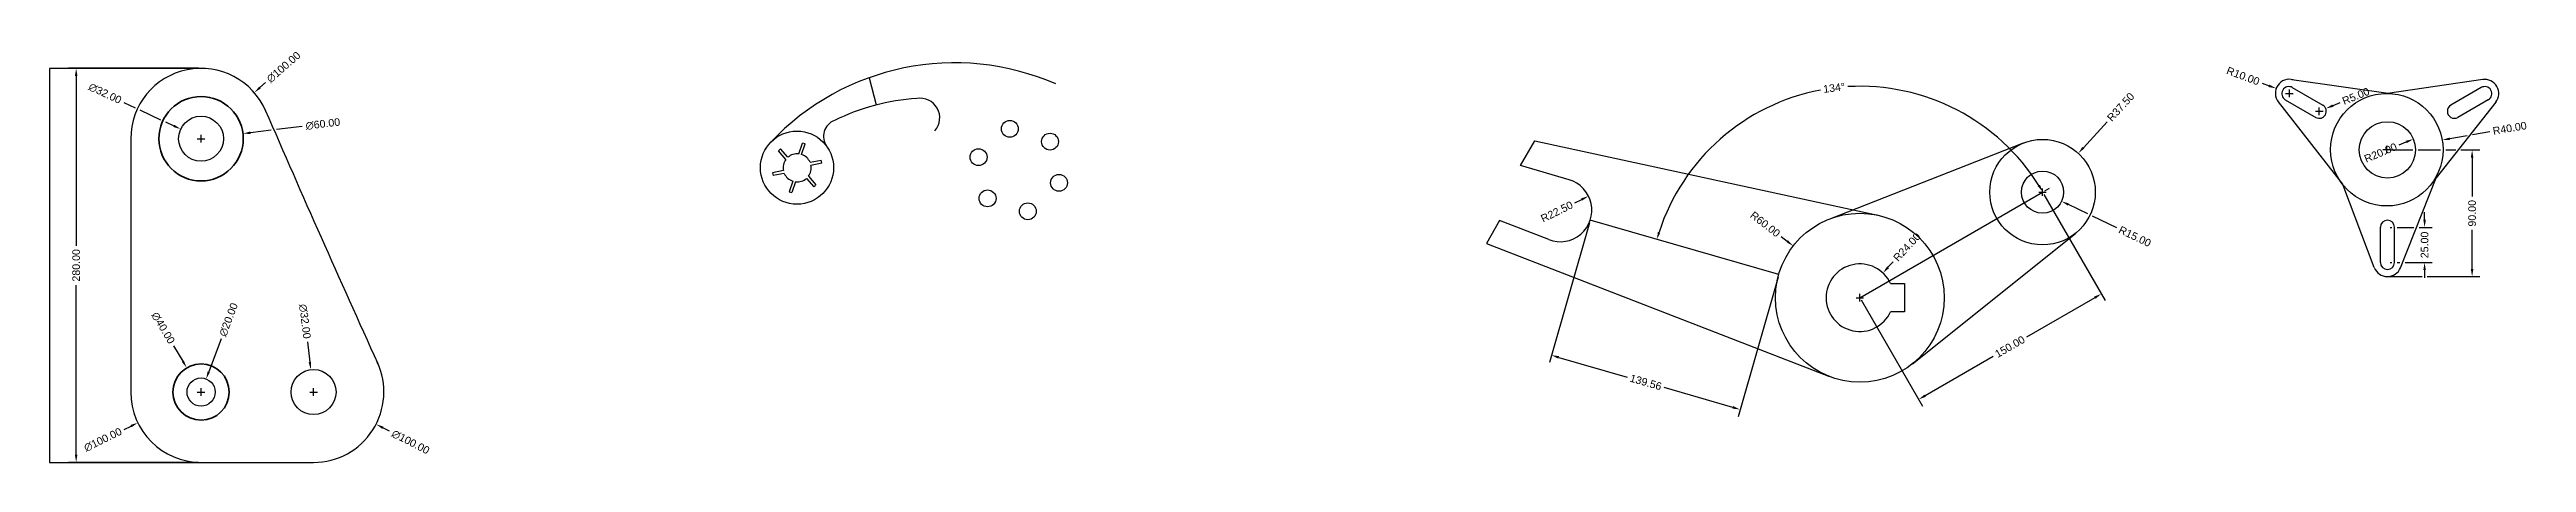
# Model space of a CAD drawing. Extents: x -141 to 4745, y -46 to 821.
# Drawn here: x -141 to 1621, y -46 to 247 of the extents above; entities that cross this region are included whole.
import ezdxf

# ---------------------------------------------------------------- set-up
doc = ezdxf.new("R2010")
doc.units = 0
doc.header["$LTSCALE"] = 10
doc.header["$MEASUREMENT"] = 0
doc.layers.add('2nd inner', color=1, linetype='Continuous', lineweight=35)
doc.layers.add('inner most circle', color=4, linetype='Continuous', lineweight=30)
doc.layers.add('dimension', color=3, linetype='Continuous')
doc.layers.add('outer circle', color=6, linetype='Continuous')
doc.styles.get("Standard").update_dxf_attribs({"font": 'arial.ttf'})
doc.dimstyles.get("Standard").update_dxf_attribs({"dimscale": 30, "dimtxt": 0.18, "dimasz": 0.18, "dimexe": 0.18, "dimexo": 0.0625, "dimgap": 0.09, "dimtad": 0, "dimzin": 0, "dimdsep": 46, "dimtxsty": 'Standard', "dimcen": 0.09, "dimclrt": 4, "dimadec": 0, "dimazin": 0, "dimtfac": 1, "dimtofl": 0, "dimtmove": 0, "dimatfit": 3, "dimfxl": 1, "dimtolj": 1, "dimtzin": 0, "dimarcsym": 0})

# ---------------------------------------------------------------- blocks, each defined once
blk = doc.blocks.new('*D1')
at = {"layer": 'Defpoints', "color": 0, "transparency": 16777216}
for p in [(-32.9, 234), (-121.7, -46), (-32.9, -46)]:
    blk.add_point(p, dxfattribs=at)
at = {"layer": 'dimension', "color": 0, "lineweight": -2, "transparency": 16777216}
for p, q in [((-34.8, 234), (-127.1, 234)), ((-121.7, 228.6), (-121.7, 107.9)), ((-121.7, -40.6), (-121.7, 80)), ((-34.8, -46), (-127.1, -46))]:
    blk.add_line(p, q, dxfattribs=at)
at = {"layer": 'dimension', "color": 0, "transparency": 16777216}
for points in [[(-122.6, 228.6), (-120.8, 228.6), (-121.7, 234)], [(-122.6, -40.6), (-120.8, -40.6), (-121.7, -46)]]:
    blk.add_solid(points, dxfattribs=at)
at = {"layer": 'dimension', "color": 4, "transparency": 16777216, "insert": (-121.7, 94), "char_height": 5.4, "attachment_point": 5, "rotation": 90}
blk.add_mtext('\\A1;280.00', dxfattribs=at)
blk = doc.blocks.new('*D2')
at = {"layer": 'Defpoints', "color": 0, "transparency": 16777216}
for p in [(4.9, 216.7), (-70.7, 151.2)]:
    blk.add_point(p, dxfattribs=at)
at = {"layer": 'dimension', "color": 0, "lineweight": -2, "transparency": 16777216}
for p, q in [((13, 223.8), (9, 220.3)), ((-35.6, 184), (-30.2, 184)), ((-32.9, 181.3), (-32.9, 186.7))]:
    blk.add_line(p, q, dxfattribs=at)
at = {"layer": 'dimension', "color": 0, "transparency": 16777216}
blk.add_solid([(8.4, 220.9), (9.5, 219.6), (4.9, 216.7)], dxfattribs=at)
at = {"layer": 'dimension', "color": 4, "transparency": 16777216, "insert": (25.8, 234.8), "char_height": 5.4, "attachment_point": 5, "rotation": 40.9356}
blk.add_mtext('\\A1;∅100.00', dxfattribs=at)
blk = doc.blocks.new('*D3')
at = {"layer": 'Defpoints', "color": 0, "transparency": 16777216}
for p in [(-62.7, 180.4), (-3.1, 187.6)]:
    blk.add_point(p, dxfattribs=at)
at = {"layer": 'dimension', "color": 0, "lineweight": -2, "transparency": 16777216}
for p, q in [((-35.6, 184), (-30.2, 184)), ((-32.9, 181.3), (-32.9, 186.7)), ((17, 190), (2.2, 188.2)), ((39.1, 192.7), (20.8, 190.5))]:
    blk.add_line(p, q, dxfattribs=at)
at = {"layer": 'dimension', "color": 0, "transparency": 16777216}
blk.add_solid([(2.1, 189.1), (2.4, 187.3), (-3.1, 187.6)], dxfattribs=at)
at = {"layer": 'dimension', "color": 4, "transparency": 16777216, "insert": (53.7, 194.4), "char_height": 5.4, "attachment_point": 5, "rotation": 6.8954}
blk.add_mtext('\\A1;∅60.00', dxfattribs=at)
blk = doc.blocks.new('*D4')
at = {"layer": 'Defpoints', "color": 0, "transparency": 16777216}
for p in [(-47.4, 190.8), (-18.4, 177.2)]:
    blk.add_point(p, dxfattribs=at)
at = {"layer": 'dimension', "color": 0, "lineweight": -2, "transparency": 16777216}
for p, q in [((-87.9, 209.8), (-79.8, 206)), ((-76.4, 204.4), (-61.7, 197.5)), ((-58.3, 195.9), (-52.3, 193.1)), ((-35.6, 184), (-30.2, 184)), ((-32.9, 181.3), (-32.9, 186.7))]:
    blk.add_line(p, q, dxfattribs=at)
at = {"layer": 'dimension', "color": 0, "transparency": 16777216}
blk.add_solid([(-51.9, 193.9), (-52.6, 192.3), (-47.4, 190.8)], dxfattribs=at)
at = {"layer": 'dimension', "color": 4, "transparency": 16777216, "insert": (-101.2, 216.1), "char_height": 5.4, "attachment_point": 5, "rotation": 334.8295}
blk.add_mtext('\\A1;∅32.00', dxfattribs=at)
blk = doc.blocks.new('*D5')
at = {"layer": 'Defpoints', "color": 0, "transparency": 16777216}
for p in [(-29.3, 13.3), (-36.5, -5.4)]:
    blk.add_point(p, dxfattribs=at)
at = {"layer": 'dimension', "color": 0, "lineweight": -2, "transparency": 16777216}
for p, q in [((-18.5, 41.7), (-27.4, 18.4)), ((-35.6, 4), (-30.2, 4)), ((-32.9, 1.3), (-32.9, 6.7))]:
    blk.add_line(p, q, dxfattribs=at)
at = {"layer": 'dimension', "color": 0, "transparency": 16777216}
blk.add_solid([(-28.2, 18.7), (-26.6, 18), (-29.3, 13.3)], dxfattribs=at)
at = {"layer": 'dimension', "color": 4, "transparency": 16777216, "insert": (-13.3, 55.4), "char_height": 5.4, "attachment_point": 5, "rotation": 69.1211}
blk.add_mtext('\\A1;∅20.00', dxfattribs=at)
blk = doc.blocks.new('*D6')
at = {"layer": 'Defpoints', "color": 0, "transparency": 16777216}
for p in [(-43.1, 21.2), (-22.7, -13.2)]:
    blk.add_point(p, dxfattribs=at)
at = {"layer": 'dimension', "color": 0, "lineweight": -2, "transparency": 16777216}
for p, q in [((-52.4, 36.9), (-45.8, 25.8)), ((-35.6, 4), (-30.2, 4)), ((-32.9, 1.3), (-32.9, 6.7))]:
    blk.add_line(p, q, dxfattribs=at)
at = {"layer": 'dimension', "color": 0, "transparency": 16777216}
blk.add_solid([(-45.1, 26.3), (-46.6, 25.4), (-43.1, 21.2)], dxfattribs=at)
at = {"layer": 'dimension', "color": 4, "transparency": 16777216, "insert": (-59.9, 49.5), "char_height": 5.4, "attachment_point": 5, "rotation": 300.6148}
blk.add_mtext('\\A1;∅40.00', dxfattribs=at)
blk = doc.blocks.new('*D7')
at = {"layer": 'Defpoints', "color": 0, "transparency": 16777216}
for p in [(12.1, 25.8), (-77.9, -17.9)]:
    blk.add_point(p, dxfattribs=at)
at = {"layer": 'dimension', "color": 0, "lineweight": -2, "transparency": 16777216}
for p, q in [((-35.6, 4), (-30.2, 4)), ((-32.9, 1.3), (-32.9, 6.7)), ((-87.6, -22.6), (-82.7, -20.2))]:
    blk.add_line(p, q, dxfattribs=at)
at = {"layer": 'dimension', "color": 0, "transparency": 16777216}
blk.add_solid([(-83.1, -19.4), (-82.3, -21), (-77.9, -17.9)], dxfattribs=at)
at = {"layer": 'dimension', "color": 4, "transparency": 16777216, "insert": (-102.7, -29.9), "char_height": 5.4, "attachment_point": 5, "rotation": 25.8935}
blk.add_mtext('\\A1;∅100.00', dxfattribs=at)
blk = doc.blocks.new('*D8')
at = {"layer": 'Defpoints', "color": 0, "transparency": 16777216}
for p in [(45.1, 19.9), (49.1, -11.9)]:
    blk.add_point(p, dxfattribs=at)
at = {"layer": 'dimension', "color": 0, "lineweight": -2, "transparency": 16777216}
for p, q in [((42.7, 39.6), (44.5, 25.2)), ((44.4, 4), (49.8, 4)), ((47.1, 1.3), (47.1, 6.7))]:
    blk.add_line(p, q, dxfattribs=at)
at = {"layer": 'dimension', "color": 0, "transparency": 16777216}
blk.add_solid([(45.4, 25.3), (43.6, 25.1), (45.1, 19.9)], dxfattribs=at)
at = {"layer": 'dimension', "color": 4, "transparency": 16777216, "insert": (40.9, 54.2), "char_height": 5.4, "attachment_point": 5, "rotation": 277.0331}
blk.add_mtext('\\A1;∅32.00', dxfattribs=at)
blk = doc.blocks.new('*D9')
at = {"layer": 'Defpoints', "color": 0, "transparency": 16777216}
for p in [(2.6, 26.9), (91.6, -18.9)]:
    blk.add_point(p, dxfattribs=at)
at = {"layer": 'dimension', "color": 0, "lineweight": -2, "transparency": 16777216}
for p, q in [((44.4, 4), (49.8, 4)), ((47.1, 1.3), (47.1, 6.7)), ((101.2, -23.9), (96.4, -21.4))]:
    blk.add_line(p, q, dxfattribs=at)
at = {"layer": 'dimension', "color": 0, "transparency": 16777216}
blk.add_solid([(96.8, -20.6), (96, -22.2), (91.6, -18.9)], dxfattribs=at)
at = {"layer": 'dimension', "color": 4, "transparency": 16777216, "insert": (116.1, -31.6), "char_height": 5.4, "attachment_point": 5, "rotation": 332.7629}
blk.add_mtext('\\A1;∅100.00', dxfattribs=at)
blk = doc.blocks.new('*U10')
blk.add_circle((0, 0), 6)
blk = doc.blocks.new('*U11')
at = {"color": 0, "linetype": 'ByBlock', "lineweight": -2, "transparency": 16777216}
blk.add_blockref('*U10', (591.4, 149.9), dxfattribs=at)
for p, rotation in [((620, 140.8), 299.9999999999999), ((569.2, 129.8), 59.99999999999999), ((575.6, 100.5), 120), ((626.4, 111.5), 240), ((604.2, 91.3), 180)]:
    blk.add_blockref('*U10', p, dxfattribs=dict(at, rotation=rotation))
blk = doc.blocks.new('*D12')
at = {"color": 0, "lineweight": -2, "transparency": 16777216}
for p, q in [((1322.5, 195.9), (1305.7, 177.6)), ((1273.9, 146), (1279.3, 146)), ((1276.6, 143.3), (1276.6, 148.7))]:
    blk.add_line(p, q, dxfattribs=at)
at = {"color": 0, "transparency": 16777216}
blk.add_solid([(1305, 178.2), (1306.3, 177), (1302, 173.6)], dxfattribs=at)
at = {"layer": 'Defpoints', "color": 0, "transparency": 16777216}
for p in [(1302, 173.6), (1276.6, 146)]:
    blk.add_point(p, dxfattribs=at)
at = {"color": 4, "transparency": 16777216, "insert": (1332.2, 206.5), "char_height": 5.4, "attachment_point": 5, "rotation": 47.3885}
blk.add_mtext('\\A1;R37.50', dxfattribs=at)
blk = doc.blocks.new('*D13')
at = {"color": 0, "lineweight": -2, "transparency": 16777216}
for p, q in [((1273.9, 146), (1279.3, 146)), ((1276.6, 143.3), (1276.6, 148.7)), ((1308.8, 130.6), (1295, 137.2)), ((1329.4, 120.7), (1312.1, 129))]:
    blk.add_line(p, q, dxfattribs=at)
at = {"color": 0, "transparency": 16777216}
blk.add_solid([(1295.4, 138), (1294.6, 136.4), (1290.2, 139.5)], dxfattribs=at)
at = {"layer": 'Defpoints', "color": 0, "transparency": 16777216}
for p in [(1276.6, 146), (1290.2, 139.5)]:
    blk.add_point(p, dxfattribs=at)
at = {"color": 4, "transparency": 16777216, "insert": (1342.3, 114.5), "char_height": 5.4, "attachment_point": 5, "rotation": 334.3961}
blk.add_mtext('\\A1;R15.00', dxfattribs=at)
blk = doc.blocks.new('*D14')
at = {"color": 0, "lineweight": -2, "transparency": 16777216}
for p, q in [((1090.8, 114.4), (1095.1, 111.1)), ((1144, 71), (1149.4, 71)), ((1146.7, 68.3), (1146.7, 73.7))]:
    blk.add_line(p, q, dxfattribs=at)
at = {"color": 0, "transparency": 16777216}
blk.add_solid([(1095.6, 111.8), (1094.5, 110.4), (1099.3, 107.8)], dxfattribs=at)
at = {"layer": 'Defpoints', "color": 0, "transparency": 16777216}
for p in [(1099.3, 107.8), (1146.7, 71)]:
    blk.add_point(p, dxfattribs=at)
at = {"color": 4, "transparency": 16777216, "insert": (1079.4, 123.2), "char_height": 5.4, "attachment_point": 5, "rotation": 322.1756}
blk.add_mtext('\\A1;R60.00', dxfattribs=at)
blk = doc.blocks.new('*D15')
at = {"color": 0, "lineweight": -2, "transparency": 16777216}
for p, q in [((1170.4, 96.5), (1166.7, 92.6)), ((1144, 71), (1149.4, 71)), ((1146.7, 68.3), (1146.7, 73.7))]:
    blk.add_line(p, q, dxfattribs=at)
at = {"color": 0, "transparency": 16777216}
blk.add_solid([(1166.1, 93.2), (1167.4, 91.9), (1163.1, 88.6)], dxfattribs=at)
at = {"layer": 'Defpoints', "color": 0, "transparency": 16777216}
for p in [(1163.1, 88.6), (1146.7, 71)]:
    blk.add_point(p, dxfattribs=at)
at = {"color": 4, "transparency": 16777216, "insert": (1180.2, 107), "char_height": 5.4, "attachment_point": 5, "rotation": 47.1149}
blk.add_mtext('\\A1;R24.00', dxfattribs=at)
blk = doc.blocks.new('*D16')
at = {"color": 0, "lineweight": -2, "transparency": 16777216}
blk.add_line((944.1, 138.4), (948.9, 140.8), dxfattribs=at)
at = {"color": 0, "transparency": 16777216}
blk.add_solid([(948.5, 141.6), (949.3, 140), (953.8, 143.2)], dxfattribs=at)
at = {"layer": 'Defpoints', "color": 0, "transparency": 16777216}
for p in [(953.8, 143.2), (933.6, 133.2)]:
    blk.add_point(p, dxfattribs=at)
at = {"color": 4, "transparency": 16777216, "insert": (931.2, 132.1), "char_height": 5.4, "attachment_point": 5, "rotation": 26.2648}
blk.add_mtext('\\A1;R22.50', dxfattribs=at)
blk = doc.blocks.new('*D17')
at = {"color": 0, "lineweight": -2, "transparency": 16777216}
blk.add_line((1278.2, 146.9), (1281.5, 148.8), dxfattribs=at)
for start, end in [(100.7571, 161.9397), (32.0603, 93.2429)]:
    blk.add_arc((1146.7, 71), 150.2, start, end, dxfattribs=at)
at = {"color": 0, "transparency": 16777216}
for points in [[(1274.8, 151.2), (1273.2, 150.3), (1276.8, 146.1)], [(1004.8, 117.3), (1003.1, 117.8), (1002.4, 112.4)]]:
    blk.add_solid(points, dxfattribs=at)
at = {"layer": 'Defpoints', "color": 0, "transparency": 16777216}
for p in [(1186.4, 215.8), (1276.6, 146), (954.9, 126), (1089, 87.5), (1146.7, 71)]:
    blk.add_point(p, dxfattribs=at)
at = {"color": 4, "transparency": 16777216, "insert": (1128.4, 220.1), "char_height": 5.4, "attachment_point": 5, "rotation": 7}
blk.add_mtext('\\A1;134°', dxfattribs=at)
blk = doc.blocks.new('*D18')
at = {"color": 0, "lineweight": -2, "transparency": 16777216}
for p, q in [((1277.6, 144.4), (1321.1, 69)), ((1313.7, 71), (1265.2, 43)), ((1147.7, 69.4), (1191.2, -6)), ((1193.2, 1.4), (1241.6, 29.4))]:
    blk.add_line(p, q, dxfattribs=at)
at = {"color": 0, "transparency": 16777216}
for points in [[(1313.3, 71.8), (1314.2, 70.2), (1318.4, 73.7)], [(1192.7, 2.2), (1193.6, 0.6), (1188.5, -1.3)]]:
    blk.add_solid(points, dxfattribs=at)
at = {"layer": 'Defpoints', "color": 0, "transparency": 16777216}
for p in [(1276.6, 146), (1146.7, 71), (1318.4, 73.7)]:
    blk.add_point(p, dxfattribs=at)
at = {"color": 4, "transparency": 16777216, "insert": (1253.4, 36.2), "char_height": 5.4, "attachment_point": 5, "rotation": 30}
blk.add_mtext('\\A1;150.00', dxfattribs=at)
blk = doc.blocks.new('*D19')
at = {"color": 0, "lineweight": -2, "transparency": 16777216}
for p, q in [((954.4, 124.2), (925.9, 24.9)), ((1088.5, 85.7), (1060.1, -13.6)), ((932.6, 28.6), (981.3, 14.6)), ((1056.3, -6.9), (1007.6, 7.1))]:
    blk.add_line(p, q, dxfattribs=at)
at = {"color": 0, "transparency": 16777216}
for points in [[(932.8, 29.5), (932.3, 27.7), (927.4, 30.1)], [(1056.6, -6), (1056.1, -7.8), (1061.5, -8.4)]]:
    blk.add_solid(points, dxfattribs=at)
at = {"layer": 'Defpoints', "color": 0, "transparency": 16777216}
for p in [(954.9, 126), (1089, 87.5), (1061.5, -8.4)]:
    blk.add_point(p, dxfattribs=at)
at = {"color": 4, "transparency": 16777216, "insert": (994.5, 10.9), "char_height": 5.4, "attachment_point": 5, "rotation": 344}
blk.add_mtext('\\A1;139.56', dxfattribs=at)
blk = doc.blocks.new('*D20')
at = {"layer": 'Defpoints', "color": 0, "transparency": 16777216}
for p in [(1521.8, 176), (1521.8, 86), (1582.1, 86)]:
    blk.add_point(p, dxfattribs=at)
at = {"layer": 'dimension', "color": 0, "lineweight": -2, "transparency": 16777216}
for p, q in [((1523.7, 176), (1539.9, 176)), ((1543.7, 176), (1559.6, 176)), ((1563.3, 176), (1570.4, 176)), ((1574.1, 176), (1587.5, 176)), ((1582.1, 170.6), (1582.1, 142.8)), ((1582.1, 91.4), (1582.1, 119.2)), ((1523.6, 86), (1546.5, 86)), ((1550.2, 86), (1587.5, 86))]:
    blk.add_line(p, q, dxfattribs=at)
at = {"layer": 'dimension', "color": 0, "transparency": 16777216}
for points in [[(1581.2, 170.6), (1583, 170.6), (1582.1, 176)], [(1581.2, 91.4), (1583, 91.4), (1582.1, 86)]]:
    blk.add_solid(points, dxfattribs=at)
at = {"layer": 'dimension', "color": 4, "transparency": 16777216, "insert": (1582.1, 131), "char_height": 5.4, "attachment_point": 5, "rotation": 90}
blk.add_mtext('\\A1;90.00', dxfattribs=at)
blk = doc.blocks.new('*D21')
at = {"layer": 'Defpoints', "color": 0, "transparency": 16777216}
for p in [(1442.8, 219.7), (1452.2, 216.2)]:
    blk.add_point(p, dxfattribs=at)
at = {"layer": 'dimension', "color": 0, "lineweight": -2, "transparency": 16777216}
for p, q in [((1432.7, 223.5), (1437.7, 221.6)), ((1449.5, 216.2), (1454.9, 216.2)), ((1452.2, 213.5), (1452.2, 218.9))]:
    blk.add_line(p, q, dxfattribs=at)
at = {"layer": 'dimension', "color": 0, "transparency": 16777216}
blk.add_solid([(1438, 222.4), (1437.4, 220.7), (1442.8, 219.7)], dxfattribs=at)
at = {"layer": 'dimension', "color": 4, "transparency": 16777216, "insert": (1419.2, 228.5), "char_height": 5.4, "attachment_point": 5, "rotation": 339.6397}
blk.add_mtext('\\A1;R10.00', dxfattribs=at)
blk = doc.blocks.new('*D22')
at = {"layer": 'Defpoints', "color": 0, "transparency": 16777216}
for p in [(1473.4, 203.5), (1478, 205.4)]:
    blk.add_point(p, dxfattribs=at)
at = {"layer": 'dimension', "color": 0, "lineweight": -2, "transparency": 16777216}
for p, q in [((1470.7, 203.5), (1476.1, 203.5)), ((1473.4, 200.8), (1473.4, 206.2)), ((1488, 209.5), (1483, 207.4))]:
    blk.add_line(p, q, dxfattribs=at)
at = {"layer": 'dimension', "color": 0, "transparency": 16777216}
blk.add_solid([(1482.7, 208.3), (1483.4, 206.6), (1478, 205.4)], dxfattribs=at)
at = {"layer": 'dimension', "color": 4, "transparency": 16777216, "insert": (1499.4, 214.2), "char_height": 5.4, "attachment_point": 5, "rotation": 22.3232}
blk.add_mtext('\\A1;R5.00', dxfattribs=at)
blk = doc.blocks.new('*D23')
at = {"layer": 'Defpoints', "color": 0, "transparency": 16777216}
for p in [(1540.3, 183.7), (1521.8, 176)]:
    blk.add_point(p, dxfattribs=at)
at = {"layer": 'dimension', "color": 0, "lineweight": -2, "transparency": 16777216}
blk.add_line((1530.3, 179.6), (1535.3, 181.7), dxfattribs=at)
at = {"layer": 'dimension', "color": 0, "transparency": 16777216}
blk.add_solid([(1534.9, 182.5), (1535.6, 180.8), (1540.3, 183.7)], dxfattribs=at)
at = {"layer": 'dimension', "color": 4, "transparency": 16777216, "insert": (1517, 174), "char_height": 5.4, "attachment_point": 5, "rotation": 22.7119}
blk.add_mtext('\\A1;R20.00', dxfattribs=at)
blk = doc.blocks.new('*D24')
at = {"layer": 'Defpoints', "color": 0, "transparency": 16777216}
for p in [(1521.4, 176.2), (1560.8, 183)]:
    blk.add_point(p, dxfattribs=at)
at = {"layer": 'dimension', "color": 0, "lineweight": -2, "transparency": 16777216}
for p, q in [((1518.7, 176.2), (1524.1, 176.2)), ((1521.4, 173.5), (1521.4, 178.9)), ((1578.6, 186.1), (1566.2, 184)), ((1594.6, 188.9), (1582.3, 186.8))]:
    blk.add_line(p, q, dxfattribs=at)
at = {"layer": 'dimension', "color": 0, "transparency": 16777216}
blk.add_solid([(1566, 184.8), (1566.3, 183.1), (1560.8, 183)], dxfattribs=at)
at = {"layer": 'dimension', "color": 4, "transparency": 16777216, "insert": (1608.8, 191.4), "char_height": 5.4, "attachment_point": 5, "rotation": 9.8743}
blk.add_mtext('\\A1;R40.00', dxfattribs=at)
blk = doc.blocks.new('*D25')
at = {"layer": 'Defpoints', "color": 0, "transparency": 16777216}
for p in [(1521.9, 121), (1521.9, 96), (1548.3, 96)]:
    blk.add_point(p, dxfattribs=at)
at = {"layer": 'dimension', "color": 0, "lineweight": -2, "transparency": 16777216}
for p, q in [((1548.3, 126.4), (1548.3, 131.8)), ((1523.7, 121), (1525, 121)), ((1528.7, 121), (1540.7, 121)), ((1544.4, 121), (1553.7, 121)), ((1523.7, 96), (1525, 96)), ((1528.7, 96), (1530.7, 96)), ((1534.5, 96), (1553.7, 96)), ((1548.3, 90.6), (1548.3, 85.2))]:
    blk.add_line(p, q, dxfattribs=at)
at = {"layer": 'dimension', "color": 0, "transparency": 16777216}
for points in [[(1547.4, 126.4), (1549.2, 126.4), (1548.3, 121)], [(1547.4, 90.6), (1549.2, 90.6), (1548.3, 96)]]:
    blk.add_solid(points, dxfattribs=at)
at = {"layer": 'dimension', "color": 4, "transparency": 16777216, "insert": (1548.3, 108.5), "char_height": 5.4, "attachment_point": 5, "rotation": 90}
blk.add_mtext('\\A1;25.00', dxfattribs=at)

msp = doc.modelspace()

# ---------------------------------------------------------------- linework, layer by layer
for p, q in [((442.108, 227.258), (447.284, 207.94)), ((384.378, 170.759), (379.069, 176.743)), ((392.213, 173.207), (394.769, 180.883)), ((394.174, 172.767), (396.702, 180.357)), ((905.41, 164.904), (915.593, 182.541)), ((915.593, 182.541), (1159.44, 129.646)), ((1124.854, 126.883), (1262.958, 180.931)), ((381.218, 161.272), (373.381, 159.666)), ((381.818, 159.353), (373.892, 157.729)), ((383.016, 169.281), (377.647, 175.333)), ((400.212, 167.206), (408.138, 168.83)), ((400.811, 165.287), (408.648, 166.893)), ((939.886, 154.838), (905.41, 164.904)), ((387.855, 153.792), (385.328, 146.201)), ((389.817, 153.351), (387.26, 145.675)), ((397.652, 155.799), (402.961, 149.815)), ((399.014, 157.278), (404.383, 151.226)), ((1146.721, 71.01), (1276.624, 146.01)), ((890.484, 125.806), (881.084, 109.525)), ((925.452, 112.259), (890.484, 125.806)), ((1089.045, 87.548), (954.889, 126.017)), ((881.084, 109.525), (1125.056, 15.058)), ((1184.175, 24.136), (1300.034, 116.714)), ((1168.538, 81.01), (1178.538, 81.01)), ((1178.538, 81.01), (1178.538, 61.01)), ((1178.538, 61.01), (1168.538, 61.01))]:
    msp.add_line(p, q)
for centre, radius in [((390.875, 163.421), 26), ((1276.624, 146.01), 37.5), ((1276.624, 146.01), 15), ((1146.721, 71.01), 60)]:
    msp.add_circle(centre, radius)
for centre, radius, start, end in [((503.02, 57.878), 180, 66.42474, 136.737017), ((486.727, 56.219), 156.764, 93.866337, 116.194805), ((478.399, 198.807), 14, 318.873232, 99.219327), ((421.707, 185.634), 12, 110.383562, 215.770885), ((391.015, 163.279), 18, 131.581321, 137.960691), ((391.015, 163.279), 18, 71.581321, 77.960691), ((391.015, 163.279), 18, 191.581321, 197.960691), ((391.015, 163.279), 10, 143.11828, 191.581321), ((391.015, 163.279), 10, 143.11828, 191.581321), ((391.015, 163.279), 10, 143.11828, 191.581321), ((391.015, 163.279), 10, 143.11828, 191.581321), ((391.015, 163.279), 10, 143.11828, 191.581321), ((391.015, 163.279), 10, 203.11828, 251.581321), ((391.015, 163.279), 10, 203.11828, 251.581321), ((391.015, 163.279), 10, 203.11828, 251.581321), ((391.015, 163.279), 10, 203.11828, 251.581321), ((391.015, 163.279), 10, 203.11828, 251.581321), ((391.015, 163.279), 10, 83.11828, 131.581321), ((391.015, 163.279), 10, 83.11828, 131.581321), ((391.015, 163.279), 10, 83.11828, 131.581321), ((391.015, 163.279), 10, 83.11828, 131.581321), ((391.015, 163.279), 10, 83.11828, 131.581321), ((391.015, 163.279), 10, 23.11828, 71.581321), ((391.015, 163.279), 10, 23.11828, 71.581321), ((391.015, 163.279), 10, 23.11828, 71.581321), ((391.015, 163.279), 10, 23.11828, 71.581321), ((391.015, 163.279), 10, 23.11828, 71.581321), ((391.015, 163.279), 10, 323.11828, 11.581321), ((391.015, 163.279), 10, 323.11828, 11.581321), ((391.015, 163.279), 10, 323.11828, 11.581321), ((391.015, 163.279), 10, 323.11828, 11.581321), ((391.015, 163.279), 10, 323.11828, 11.581321), ((391.015, 163.279), 18, 11.581321, 17.960691), ((391.015, 163.279), 18, 251.581321, 257.960691), ((391.015, 163.279), 10, 263.11828, 311.581321), ((391.015, 163.279), 10, 263.11828, 311.581321), ((391.015, 163.279), 10, 263.11828, 311.581321), ((391.015, 163.279), 10, 263.11828, 311.581321), ((391.015, 163.279), 10, 263.11828, 311.581321), ((391.015, 163.279), 18, 311.581321, 317.960691), ((933.58, 133.24), 22.5, 248.823382, 73.724862), ((1146.721, 71.01), 24, 24.624318, 335.375682)]:
    msp.add_arc(centre, radius, start, end)
at = {"layer": '2nd inner'}
for centre, radius in [((-32.894, 183.971), 30), ((-32.894, 3.971), 20)]:
    msp.add_circle(centre, radius, dxfattribs=at)
at = {"layer": 'inner most circle'}
for p, q in [((1449.242, 211.655), (1470.892, 199.155)), ((1453.951, 225.964), (1527.39, 215.633)), ((1454.242, 220.315), (1475.892, 207.815)), ((1589.629, 225.956), (1521.818, 216.023)), ((1588.622, 220.315), (1566.972, 207.815)), ((1593.622, 211.655), (1571.972, 199.155)), ((1444.286, 210.066), (1489.888, 151.581)), ((1598.929, 209.868), (1556.481, 156.062)), ((1512.506, 92.494), (1490.274, 151.428)), ((1531.155, 92.33), (1556.481, 156.062)), ((1516.862, 96.023), (1516.862, 121.023)), ((1526.862, 96.023), (1526.862, 121.023))]:
    msp.add_line(p, q, dxfattribs=at)
for centre, radius in [((1521.432, 176.177), 40), ((-32.894, 183.971), 16), ((1521.818, 176.023), 20), ((47.106, 3.971), 16), ((-32.894, 3.971), 10)]:
    msp.add_circle(centre, radius, dxfattribs=at)
for centre, radius, start, end in [((1452.172, 216.215), 10, 73.959006, 217.944132), ((1451.742, 215.985), 5, 60, 240), ((1591.122, 215.985), 5, 300, 120), ((1591.078, 216.062), 10, 321.729966, 98.333208), ((1473.392, 203.485), 5, 240, 60), ((1569.472, 203.485), 5, 120, 300), ((1521.862, 121.023), 5, 0, 180), ((1521.862, 96.023), 10, 200.668389, 338.327888), ((1521.862, 96.023), 5, 180, 0)]:
    msp.add_arc(centre, radius, start, end, dxfattribs=at)
at = {"layer": 'outer circle'}
for p, q in [((-32.894, 233.971), (-140.649, 233.971)), ((-140.649, 233.971), (-140.649, -46.029)), ((-140.649, -46.029), (47.106, -46.029))]:
    msp.add_line(p, q, dxfattribs=at)
msp.add_lwpolyline([(-82.894, 183.971), (-82.894, 3.971)], dxfattribs=at)
for centre, radius, start, end in [((-32.894, 183.971), 50, 22.947633, 180), ((10166.446, 4609.233), 11067.982, 203.4526356, 204.4723423), ((47.106, 3.971), 50, 270, 24.97761), ((-32.894, 3.971), 50, 180, 270)]:
    msp.add_arc(centre, radius, start, end, dxfattribs=at)

# ---------------------------------------------------------------- block references
msp.add_blockref('*U11', (-49.189, 41.086))

# ---------------------------------------------------------------- dimensions: what is measured, and where the dimension line sits
dim = msp.add_angular_dim_2l(base=(1186.432, 215.84), line1=((1089.045, 87.548), (954.889, 126.017)), line2=((1146.721, 71.01), (1276.624, 146.01)), dimstyle='Standard')
dim.commit()
dim.dimension.update_dxf_attribs({"geometry": '*D17', "text_midpoint": (1128.419, 220.066)})
for center, mpoint, picture, middle in [((1276.624, 146.01), (1302.013, 173.608), '*D12', (1332.234, 206.46)), ((933.58, 133.24), (953.757, 143.197), '*D16', (931.171, 132.051)), ((1276.624, 146.01), (1290.151, 139.528), '*D13', (1342.35, 114.514))]:
    dim = msp.add_radius_dim(center=center, mpoint=mpoint, dimstyle='Standard')
    dim.commit()
    dim.dimension.update_dxf_attribs({"geometry": picture, "text_midpoint": middle, "dimtype": 164})
for p1, p2, distance, picture, middle in [((1146.721, 71.01), (1276.624, 146.01), -83.515, '*D18', (1253.43, 36.184)), ((954.889, 126.017), (1089.045, 87.548), -99.787, '*D19', (994.462, 10.861))]:
    dim = msp.add_aligned_dim(p1=p1, p2=p2, distance=distance, dimstyle='Standard')
    dim.commit()
    dim.dimension.update_dxf_attribs({"geometry": picture, "text_midpoint": middle})
for mpoint, picture, middle in [((1099.327, 107.804), '*D14', (1079.433, 123.249)), ((1163.053, 88.595), '*D15', (1180.193, 107.049))]:
    dim = msp.add_radius_dim(center=(1146.721, 71.01), mpoint=mpoint, dimstyle='Standard')
    dim.commit()
    dim.dimension.update_dxf_attribs({"geometry": picture, "text_midpoint": middle})
at = {"layer": 'dimension'}
for p1, p2, picture, middle in [((-70.667, 151.211), (4.878, 216.732), '*D2', (25.757, 234.84)), ((12.086, 25.806), (-77.875, -17.864), '*D7', (-102.737, -29.933)), ((2.65, 26.855), (91.562, -18.913), '*D9', (116.135, -31.561))]:
    dim = msp.add_diameter_dim_2p(p1=p1, p2=p2, dimstyle='Standard', dxfattribs=at)
    dim.commit()
    dim.dimension.update_dxf_attribs({"geometry": picture, "text_midpoint": middle})
for base, p1, p2, picture, middle in [((-121.696, -46.029), (-32.894, 233.971), (-32.894, -46.029), '*D1', (-121.696, 93.971)), ((1582.086, 86.024), (1521.818, 176.023), (1521.775, 86.024), '*D20', (1582.086, 131.024)), ((1548.331, 96.023), (1521.862, 121.023), (1521.862, 96.023), '*D25', (1548.331, 108.523))]:
    dim = msp.add_linear_dim(base=base, p1=p1, p2=p2, angle=90, dimstyle='Standard', dxfattribs=at)
    dim.commit()
    dim.dimension.update_dxf_attribs({"geometry": picture, "text_midpoint": middle})
for center, mpoint, picture, middle in [((1452.172, 216.215), (1442.797, 219.694), '*D21', (1419.184, 228.457)), ((1473.392, 203.485), (1478.018, 205.384), '*D22', (1499.375, 214.154))]:
    dim = msp.add_radius_dim(center=center, mpoint=mpoint, dimstyle='Standard', dxfattribs=at)
    dim.commit()
    dim.dimension.update_dxf_attribs({"geometry": picture, "text_midpoint": middle})
for p1, p2, picture, middle in [((-18.413, 177.166), (-47.375, 190.776), '*D4', (-101.217, 216.078)), ((-62.677, 180.369), (-3.111, 187.573), '*D3', (53.694, 194.442)), ((-22.709, -13.241), (-43.079, 21.183), '*D6', (-59.864, 49.547)), ((-36.458, -5.372), (-29.33, 13.315), '*D5', (-13.259, 55.448)), ((49.065, -11.908), (45.147, 19.851), '*D8', (40.906, 54.227))]:
    dim = msp.add_diameter_dim_2p(p1=p1, p2=p2, dimstyle='Standard', dxfattribs=at)
    dim.commit()
    dim.dimension.update_dxf_attribs({"geometry": picture, "text_midpoint": middle, "dimtype": 163})
for center, mpoint, picture, middle in [((1521.432, 176.177), (1560.839, 183.036), '*D24', (1608.762, 191.378)), ((1521.818, 176.023), (1540.267, 183.745), '*D23', (1517.034, 174.021))]:
    dim = msp.add_radius_dim(center=center, mpoint=mpoint, dimstyle='Standard', dxfattribs=at)
    dim.commit()
    dim.dimension.update_dxf_attribs({"geometry": picture, "text_midpoint": middle, "dimtype": 164})

doc.saveas('drawing.dxf')
